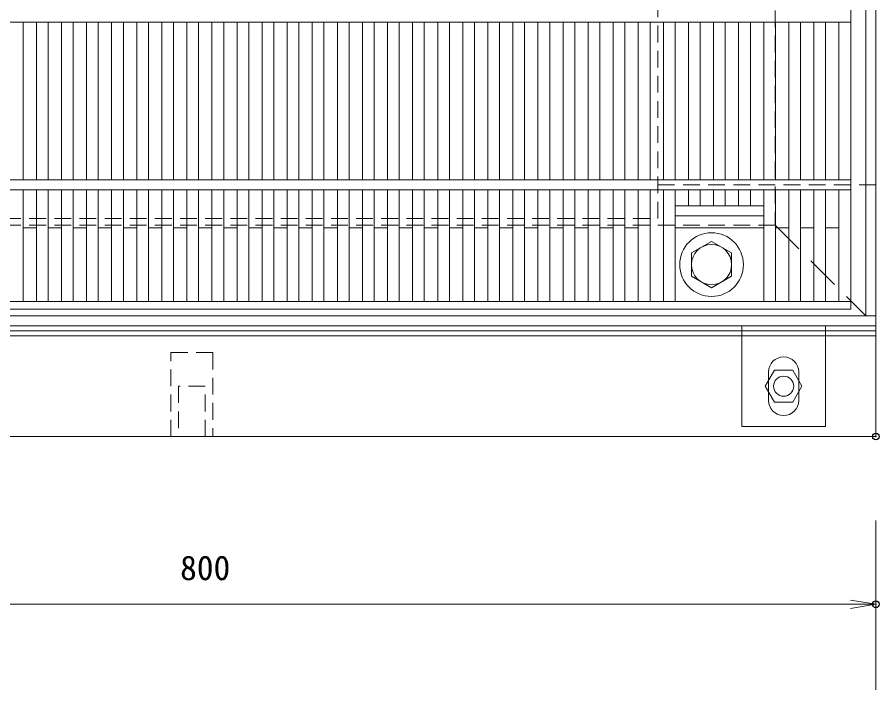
# Model space of a CAD drawing. Units: millimetres, scale not verified. Extents: x -4244 to -354, y 691 to 3531.
# Drawn here: x -2268 to -1756, y 2213 to 2614 of the extents above; entities that cross this region are included whole.
import ezdxf
from ezdxf.enums import TextEntityAlignment as Align

# ---------------------------------------------------------------- set-up
doc = ezdxf.new("R2010")
doc.units = ezdxf.units.MM
doc.header["$LTSCALE"] = 20
doc.header["$PDMODE"] = 32
doc.header["$PDSIZE"] = 4
doc.linetypes.add('USER1', pattern=[0.75, 0.5, -0.25])
doc.linetypes.add('USER2', pattern=[1.5, 1, -0.5])
for name, color, linetype, lineweight in [('0-3_KIJUN', 7, 'Continuous', 18), ('0-5_SUNPO', 3, 'Continuous', 18), ('0-6_UKEWAKU', 4, 'Continuous', 18), ('0-7_GRE', 5, 'Continuous', 18), ('0-9__0-0_0', 7, 'Continuous', 18)]:
    doc.layers.add(name, color=color, linetype=linetype, lineweight=lineweight)
doc.layers.add('0-A__0-2_DEFPOINTS', color=7, linetype='Continuous')
doc.styles.add('ＭＳ ゴシック', font='')
doc.styles.get('ＭＳ ゴシック').set_extended_font_data('MS Gothic')

# ---------------------------------------------------------------- blocks, each defined once
blk = doc.blocks.new('_OPEN')
at = {"layer": '0-9__0-0_0'}
blk.add_line((0, 0), (-1, 0), dxfattribs=at)
blk.add_lwpolyline([(-1, 0.167), (0, 0), (-1, -0.167)], dxfattribs=at)
blk = doc.blocks.new('_D12')
at = {"layer": '0-5_SUNPO'}
for p, q in [((1702.95, 1889.88), (2472.95, 1889.88)), ((2487.95, 1838.88), (2487.95, 1889.88))]:
    blk.add_line(p, q, dxfattribs=at)
at = {"layer": '0-A__0-2_DEFPOINTS'}
blk.add_point((2487.95, 1889.88), dxfattribs=at)
at = {"layer": '0-5_SUNPO', "xscale": 15, "yscale": 15}
blk.add_blockref('_OPEN', (2487.95, 1889.88), dxfattribs=at)
at = {"layer": '0-5_SUNPO', "color": 7, "style": 'ＭＳ ゴシック'}
blk.add_text('800', height=14.66, dxfattribs=at).set_placement((2072.95, 1899.88), align=Align.BOTTOM_LEFT)
blk = doc.blocks.new('_D13')
at = {"layer": '0-5_SUNPO'}
for p, q in [((2487.95, 1939.88), (2487.95, 1889.88)), ((1702.95, 1889.88), (2472.95, 1889.88))]:
    blk.add_line(p, q, dxfattribs=at)
at = {"layer": '0-A__0-2_DEFPOINTS'}
for p in [(2487.95, 1989.88), (2487.95, 1889.88)]:
    blk.add_point(p, dxfattribs=at)
at = {"layer": '0-5_SUNPO', "xscale": 15, "yscale": 15}
blk.add_blockref('_OPEN', (2487.95, 1889.88), dxfattribs=at)
at = {"layer": '0-5_SUNPO', "color": 7, "style": 'ＭＳ ゴシック'}
blk.add_text('800', height=14.66, dxfattribs=at).set_placement((2072.95, 1899.88), align=Align.BOTTOM_LEFT)
blk = doc.blocks.new('M16_insert_dan')
at = {"layer": '0-3_KIJUN', "color": 3, "linetype": 'USER1'}
for points in [[(0, -12.5), (-50, -12.5), (-50, 12.5), (0, 12.5)], [(0, 8), (-30, 8), (-30, -8), (0, -8)]]:
    blk.add_lwpolyline(points, close=True, dxfattribs=at)
blk = doc.blocks.new('A$C6A34739C')
at = {"layer": '0-7_GRE'}
for p, q in [((770, 0), (770, 648)), ((770, 171), (770, 177)), ((0, 171), (770, 171)), ((276.29, 77), (276.29, 171)), ((284.25, 77), (284.25, 171)), ((291.25, 77), (291.25, 171)), ((299.22, 77), (299.22, 171)), ((306.22, 77), (306.22, 171)), ((314.18, 77), (314.18, 171)), ((321.18, 77), (321.18, 171)), ((329.14, 77), (329.14, 171)), ((336.14, 77), (336.14, 171)), ((344.1, 77), (344.1, 171)), ((351.1, 77), (351.1, 171)), ((359.06, 77), (359.06, 171)), ((366.06, 77), (366.06, 171)), ((374.02, 77), (374.02, 171)), ((381.02, 77), (381.02, 171)), ((388.98, 77), (388.98, 171)), ((395.98, 77), (395.98, 171)), ((403.94, 77), (403.94, 171)), ((410.94, 77), (410.94, 171)), ((418.9, 77), (418.9, 171)), ((425.9, 77), (425.9, 171)), ((433.86, 77), (433.86, 171)), ((440.86, 77), (440.86, 171)), ((448.82, 77), (448.82, 171)), ((455.82, 77), (455.82, 171)), ((463.78, 77), (463.78, 171)), ((470.78, 77), (470.78, 171)), ((478.74, 77), (478.74, 171)), ((485.74, 77), (485.74, 171)), ((493.71, 77), (493.71, 171)), ((500.71, 77), (500.71, 171)), ((508.67, 77), (508.67, 171)), ((515.67, 77), (515.67, 171)), ((523.63, 77), (523.63, 171)), ((530.63, 77), (530.63, 171)), ((538.59, 77), (538.59, 171)), ((545.59, 77), (545.59, 171)), ((553.55, 77), (553.55, 171)), ((560.55, 77), (560.55, 171)), ((568.51, 77), (568.51, 171)), ((575.51, 77), (575.51, 171)), ((583.47, 77), (583.47, 171)), ((590.47, 77), (590.47, 171)), ((598.43, 77), (598.43, 171)), ((605.43, 77), (605.43, 171)), ((613.39, 77), (613.39, 171)), ((620.39, 77), (620.39, 171)), ((628.35, 77), (628.35, 171)), ((635.35, 77), (635.35, 171)), ((643.31, 77), (643.31, 171)), ((650.31, 77), (650.31, 171)), ((658.27, 77), (658.27, 171)), ((665.27, 77), (665.27, 171)), ((673.23, 77), (673.23, 171)), ((680.23, 77), (680.23, 171)), ((688.2, 77), (688.2, 171)), ((695.2, 77), (695.2, 171)), ((703.16, 77), (703.16, 171)), ((710.16, 77), (710.16, 171)), ((718.12, 77), (718.12, 171)), ((725.12, 77), (725.12, 171)), ((733.08, 77), (733.08, 171)), ((740.08, 77), (740.08, 171)), ((748.04, 77), (748.04, 171)), ((755.04, 77), (755.04, 171)), ((763, 77), (763, 171)), ((770, 77), (770, 171)), ((0, 77), (770, 77)), ((770, 71), (770, 77)), ((0, 71), (770, 71)), ((276.29, 4.5), (276.29, 71)), ((284.25, 4.5), (284.25, 71)), ((291.25, 4.5), (291.25, 71)), ((299.22, 4.5), (299.22, 71)), ((306.22, 4.5), (306.22, 71)), ((314.18, 4.5), (314.18, 71)), ((321.18, 4.5), (321.18, 71)), ((329.14, 4.5), (329.14, 71)), ((336.14, 4.5), (336.14, 71)), ((344.1, 4.5), (344.1, 71)), ((351.1, 4.5), (351.1, 71)), ((359.06, 4.5), (359.06, 71)), ((366.06, 4.5), (366.06, 71)), ((374.02, 4.5), (374.02, 71)), ((381.02, 4.5), (381.02, 71)), ((388.98, 4.5), (388.98, 71)), ((395.98, 4.5), (395.98, 71)), ((403.94, 4.5), (403.94, 71)), ((410.94, 4.5), (410.94, 71)), ((418.9, 4.5), (418.9, 71)), ((425.9, 4.5), (425.9, 71)), ((433.86, 4.5), (433.86, 71)), ((440.86, 4.5), (440.86, 71)), ((448.82, 4.5), (448.82, 71)), ((455.82, 4.5), (455.82, 71)), ((463.78, 4.5), (463.78, 71)), ((470.78, 4.5), (470.78, 71)), ((478.74, 4.5), (478.74, 71)), ((485.74, 4.5), (485.74, 71)), ((493.71, 4.5), (493.71, 71)), ((500.71, 4.5), (500.71, 71)), ((508.67, 4.5), (508.67, 71)), ((515.67, 4.5), (515.67, 71)), ((523.63, 4.5), (523.63, 71)), ((530.63, 4.5), (530.63, 71)), ((538.59, 4.5), (538.59, 71)), ((545.59, 4.5), (545.59, 71)), ((553.55, 4.5), (553.55, 71)), ((560.55, 4.5), (560.55, 71)), ((568.51, 4.5), (568.51, 71)), ((575.51, 4.5), (575.51, 71)), ((583.47, 4.5), (583.47, 71)), ((590.47, 4.5), (590.47, 71)), ((598.43, 4.5), (598.43, 71)), ((605.43, 4.5), (605.43, 71)), ((613.39, 4.5), (613.39, 71)), ((620.39, 4.5), (620.39, 71)), ((628.35, 4.5), (628.35, 71)), ((635.35, 4.5), (635.35, 71)), ((643.31, 4.5), (643.31, 71)), ((650.31, 4.5), (650.31, 71)), ((658.27, 4.5), (658.27, 71)), ((665.27, 4.5), (665.27, 71)), ((673.23, 61.5), (673.23, 71)), ((680.23, 61.5), (680.23, 71)), ((688.2, 61.5), (688.2, 71)), ((695.2, 61.5), (695.2, 71)), ((703.16, 61.5), (703.16, 71)), ((710.16, 61.5), (710.16, 71)), ((718.12, 4.5), (718.12, 71)), ((725.12, 4.5), (725.12, 71)), ((733.08, 4.5), (733.08, 71)), ((740.08, 4.5), (740.08, 71)), ((748.04, 4.5), (748.04, 71)), ((755.04, 4.5), (755.04, 71)), ((763, 4.5), (763, 71)), ((770, 4.5), (770, 71)), ((665.27, 61.5), (718.12, 61.5)), ((665.27, 55.5), (718.12, 55.5)), ((665.27, 55.5), (718.12, 55.5)), ((276.29, 48.5), (284.25, 48.5)), ((291.25, 48.5), (299.21, 48.5)), ((306.21, 48.5), (314.17, 48.5)), ((321.17, 48.5), (329.13, 48.5)), ((336.13, 48.5), (344.09, 48.5)), ((351.09, 48.5), (359.05, 48.5)), ((366.05, 48.5), (374.01, 48.5)), ((381.01, 48.5), (388.97, 48.5)), ((395.97, 48.5), (403.94, 48.5)), ((410.94, 48.5), (418.9, 48.5)), ((425.9, 48.5), (433.86, 48.5)), ((440.86, 48.5), (448.82, 48.5)), ((455.82, 48.5), (463.78, 48.5)), ((470.78, 48.5), (478.74, 48.5)), ((485.74, 48.5), (493.7, 48.5)), ((500.7, 48.5), (508.66, 48.5)), ((515.66, 48.5), (523.62, 48.5)), ((530.62, 48.5), (538.58, 48.5)), ((545.58, 48.5), (553.55, 48.5)), ((560.55, 48.5), (568.51, 48.5)), ((575.51, 48.5), (583.47, 48.5)), ((590.47, 48.5), (598.43, 48.5)), ((605.43, 48.5), (613.39, 48.5)), ((620.39, 48.5), (628.35, 48.5)), ((635.35, 48.5), (643.31, 48.5)), ((665.27, 48.5), (718.12, 48.5)), ((725.12, 48.5), (733.08, 48.5)), ((740.08, 48.5), (748.04, 48.5)), ((755.04, 48.5), (763, 48.5)), ((0, 4.5), (770, 4.5)), ((0, 0), (770, 0)), ((0, 0), (770, 0)), ((770, 0), (770, 4.5))]:
    blk.add_line(p, q, dxfattribs=at)
blk.add_lwpolyline([(687, 40.36), (675, 33.43), (675, 19.57), (687, 12.64), (699, 19.57), (699, 33.43)], close=True, dxfattribs=at)
for radius in [19, 12]:
    blk.add_circle((687, 26.5), radius, dxfattribs=at)
blk = doc.blocks.new('A$C0AEF74A5')
at = {"layer": '0-6_UKEWAKU'}
for p, q in [((794, 662), (794, 6)), ((800, 6), (0, 6)), ((720, -60), (720, 0)), ((770, -60), (770, 0)), ((770, -6), (720, -6)), ((736, -44.5), (736, -27.5)), ((754, -44.5), (754, -27.5)), ((770, -60), (720, -60))]:
    blk.add_line(p, q, dxfattribs=at)
at = {"layer": '0-6_UKEWAKU', "linetype": 'USER1'}
for p, q in [((740, 608), (740, 60)), ((740, 60), (60, 60))]:
    blk.add_line(p, q, dxfattribs=at)
at = {"layer": '0-6_UKEWAKU', "linetype": 'USER2'}
blk.add_line((740, 60), (794, 6), dxfattribs=at)
at = {"layer": '0-6_UKEWAKU'}
blk.add_lwpolyline([(0, 668), (800, 668), (800, 0), (0, 0)], dxfattribs=at)
for centre, start, end in [((745, -27.5), 0, 180), ((745, -44.5), 180, 0)]:
    blk.add_arc(centre, 9, start, end, dxfattribs=at)

msp = doc.modelspace()

# ---------------------------------------------------------------- linework, layer by layer
at = {"layer": '0-3_KIJUN', "linetype": 'USER1'}
msp.add_line((-1886.02, 2513.69), (-1756.02, 2513.69), dxfattribs=at)
at = {"layer": '0-3_KIJUN'}
for points in [[(-2556.02, 2363.69), (-1756.02, 2363.69), (-1756.02, 3163.69), (-2556.02, 3163.69)], [(-1756.02, 2423.69), (-2556.02, 2423.69), (-2556.02, 2426.69), (-1756.02, 2426.69)]]:
    msp.add_lwpolyline(points, close=True, dxfattribs=at)
at = {"layer": '0-3_KIJUN', "linetype": 'USER1'}
msp.add_lwpolyline([(-1886.02, 3033.69), (-2426.02, 3033.69), (-2426.02, 2493.69), (-1886.02, 2493.69)], close=True, dxfattribs=at)
at = {"layer": '0-3_KIJUN'}
msp.add_circle((-1811.02, 2393.69), 6, dxfattribs=at)
at = {"layer": '0-7_GRE'}
msp.add_lwpolyline([(-1816.5, 2403.17), (-1821.97, 2393.69), (-1816.5, 2384.21), (-1805.55, 2384.21), (-1800.07, 2393.69), (-1805.55, 2403.17)], close=True, dxfattribs=at)

# ---------------------------------------------------------------- block references
at = {"layer": '0-3_KIJUN', "rotation": 270}
msp.add_blockref('M16_insert_dan', (-2164.02, 2363.69), dxfattribs=at)
at = {"layer": '0-5_SUNPO'}
for name in ['_D13', '_D12']:
    msp.add_blockref(name, (-4243.98, 373.81), dxfattribs=at)
at = {"layer": '0-6_UKEWAKU'}
msp.add_blockref('A$C0AEF74A5', (-2556.02, 2429.69), dxfattribs=at)
at = {"layer": '0-7_GRE'}
msp.add_blockref('A$C6A34739C', (-2541.02, 2439.69), dxfattribs=at)

doc.saveas('drawing.dxf')
